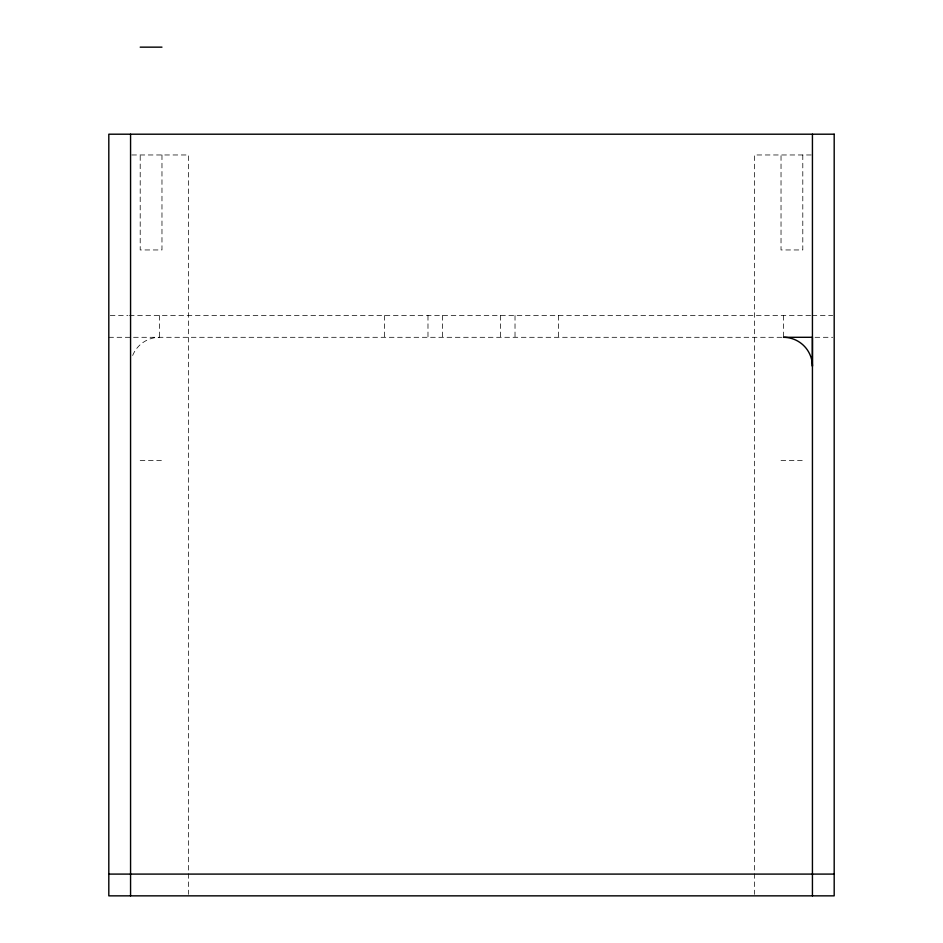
<?xml version="1.0" encoding="UTF-8"?>
<svg xmlns="http://www.w3.org/2000/svg" width="943" height="943" viewBox="0 0 943 943"><rect width="100%" height="100%" fill="white"/><g stroke="black" fill="none" stroke-linecap="round" stroke-linejoin="round"><path stroke-width="0.71" stroke-dasharray="4.71 3.54" d="M131.772 154.97L188.6 154.97L188.6 894.377M811.228 154.97L754.4 154.97L754.4 894.377M110.284 315.54L127.93 315.54M129.403 315.54L811.31 315.54M812.123 315.54L832.716 315.54M108.81 337.299L782.69 337.299M815.07 337.299L832.716 337.299M140.201 460.62L161.972 460.62M781.028 460.62L802.799 460.62M802.799 154.97L802.799 249.954L781.028 249.954L781.028 154.97M783.421 315.54L783.421 337.299M558.551 315.54L558.551 337.299M515.019 315.54L515.019 337.299M500.521 315.54L500.521 337.299M442.479 315.54L442.479 337.299M427.981 315.54L427.981 337.299M384.449 315.54L384.449 337.299M161.972 154.97L161.972 249.954L140.201 249.954L140.201 154.97M159.579 315.54L159.579 337.299M132.668 355.476A29.021 29.021 0 0 1 159.261 337.299"/><path stroke-width="1.41" d="M812.43 366.002L812.43 337.299L783.421 337.299A29.021 29.021 0 0 1 812.43 366.32M140.201 47.15L161.972 47.15M108.81 874.09L834.19 874.09M812.43 134.201L812.43 895.85M130.57 134.201L130.57 895.85M834.19 134.201L108.81 134.201L108.81 895.85L834.19 895.85L834.19 134.201"/></g></svg>
